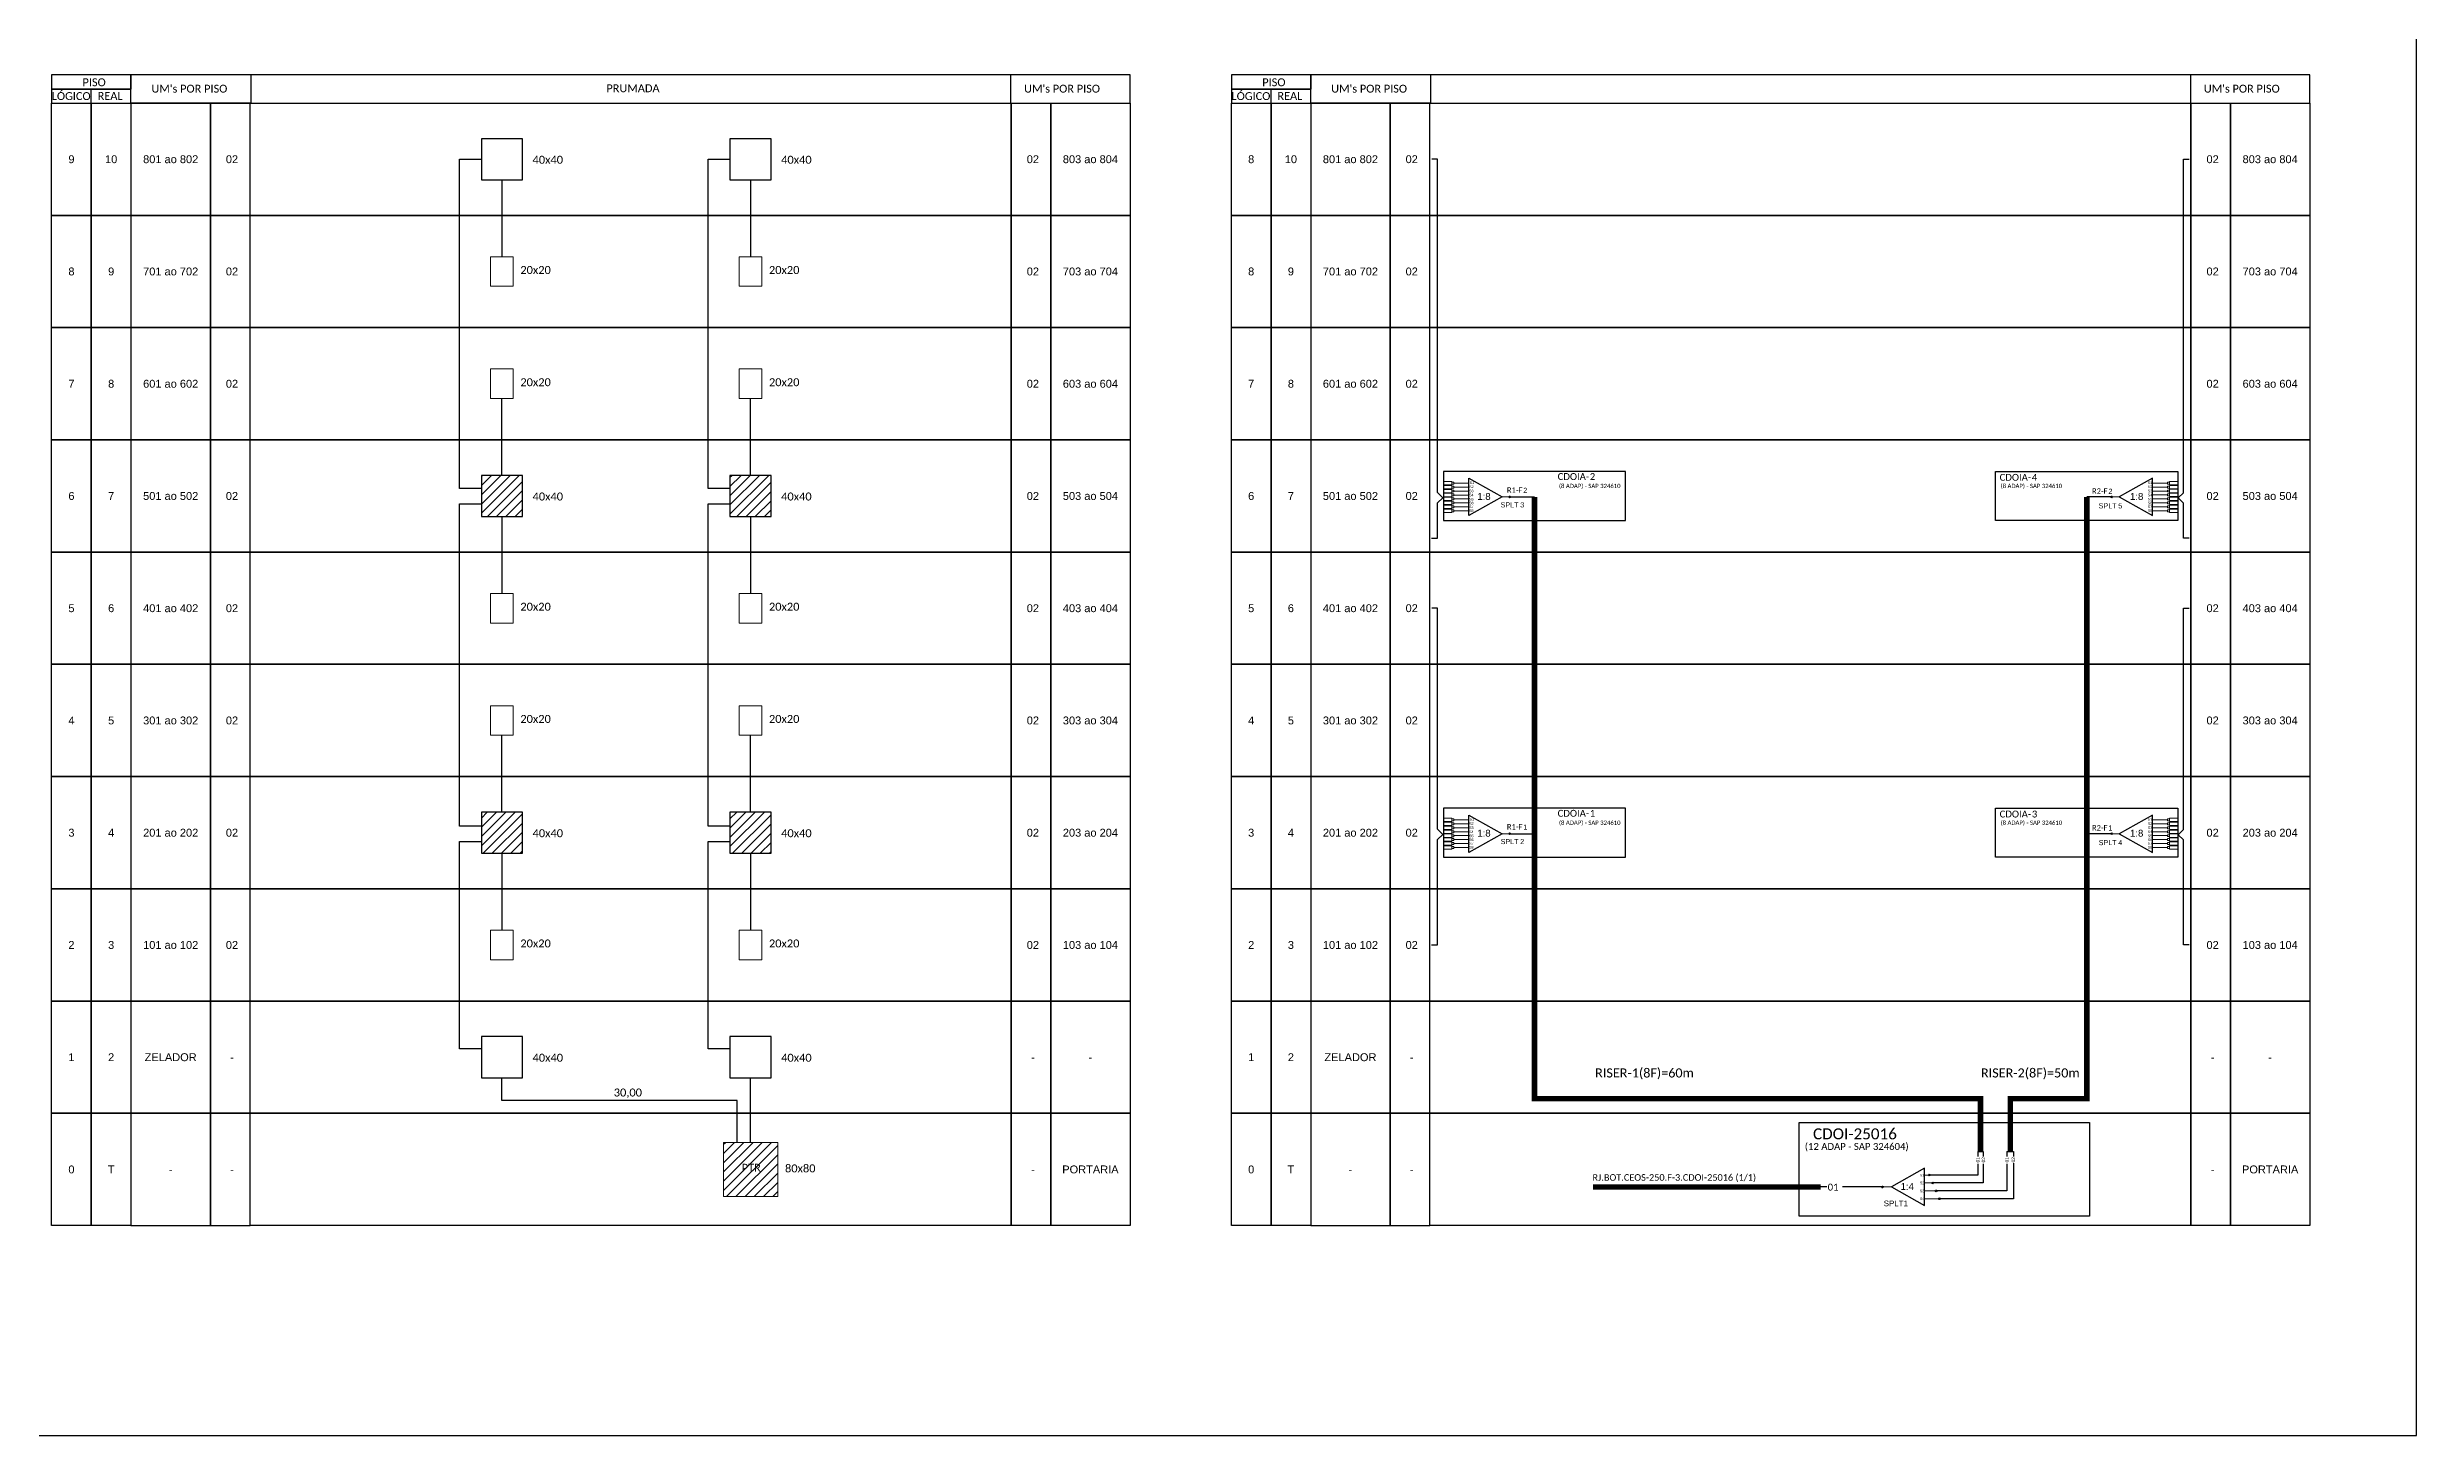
# Model space of a CAD drawing. Extents: x -89 to 749, y 705 to 1299.
# Drawn here: x 239 to 749, y 705 to 1004 of the extents above; entities that cross this region are included whole.
import ezdxf
from ezdxf.enums import TextEntityAlignment as Align

# ---------------------------------------------------------------- set-up
doc = ezdxf.new("R2010")
doc.units = 0
doc.styles.add('ARIAL', font='arial.ttf')
doc.styles.add('WMF-Calibri0', font='calibri.ttf')
pattern_1 = [(45, (-518.8725, 182.2984), (-0.9956371, 0.9956371), [])]

# ---------------------------------------------------------------- blocks, each defined once
blk = doc.blocks.new('SPLT_1-4_DIV_DIR')
h = blk.add_hatch(color=3)
h.dxf.hatch_style = 1
edge = h.paths.add_edge_path()
edge.add_arc((13.27, 3.47), 0.242, 0, 360)
h = blk.add_hatch(color=3)
h.dxf.hatch_style = 1
edge = h.paths.add_edge_path()
edge.add_arc((14.27, 1.17), 0.242, 0, 360)
h = blk.add_hatch(color=3)
h.dxf.hatch_style = 1
edge = h.paths.add_edge_path()
edge.add_arc((15.27, -1.14), 0.242, 0, 360)
h = blk.add_hatch(color=3)
h.dxf.hatch_style = 1
edge = h.paths.add_edge_path()
edge.add_arc((16.27, -3.45), 0.242, 0, 360)
at = {"color": 1, "lineweight": 0}
blk.add_lwpolyline([(2.22, 0), (0, 0)], dxfattribs=at)
at = {"color": 1}
blk.add_lwpolyline([(11.89, 5.45), (2.22, 0), (11.89, -5.45), (11.89, 5.45)], dxfattribs=at)
at = {"color": 7, "lineweight": 0}
for points in [[(13.27, 3.47), (11.89, 3.47)], [(11.89, 1.17), (14.27, 1.17)], [(11.89, -1.14), (15.27, -1.14)], [(11.89, -3.45), (16.27, -3.45)]]:
    blk.add_lwpolyline(points, dxfattribs=at)
at = {"color": 3}
for centre in [(13.27, 3.47), (14.27, 1.17), (15.27, -1.14), (16.27, -3.45)]:
    blk.add_circle(centre, 0.242, dxfattribs=at)
at = {"color": 1, "style": 'ARIAL'}
for s, height, p in [('1:4', 2, (4.91, -0.85)), ('S1', 0.75, (10.52, 3.07)), ('S2', 0.75, (10.52, 0.81)), ('S3', 0.75, (10.52, -1.54)), ('S4', 0.75, (10.52, -3.8))]:
    blk.add_text(s, height=height, dxfattribs=at).set_placement(p)
blk = doc.blocks.new('SPLT_1-8_SC-APC')
at = {"color": 1}
blk.add_lwpolyline([(-7.37, -2.1), (-17.04, -7.55), (-7.37, -13), (-7.37, -2.1)], dxfattribs=at)
at = {"color": 3, "lineweight": 0}
for points in [[(-2.99, -3.51), (-7.37, -3.51)], [(-7.37, -4.66), (-2.99, -4.66)], [(-7.37, -5.82), (-2.99, -5.82)], [(-2.41, -3.02), (-2.41, -4)], [(-2.41, -3.02), (0, -3.02)], [(-2.41, -4), (0, -4)], [(-2.41, -4.17), (-2.41, -5.16)], [(-2.41, -4.17), (0, -4.17)], [(-2.41, -5.16), (0, -5.16)], [(-2.41, -5.32), (-2.41, -6.31)], [(-2.41, -5.32), (0, -5.32)], [(-2.41, -6.31), (0, -6.31)], [(-2.41, -6.48), (-2.41, -7.46)], [(-2.41, -6.48), (0, -6.48)], [(-7.37, -6.97), (-2.99, -6.97)], [(-7.37, -8.12), (-2.99, -8.12)], [(-7.37, -9.28), (-2.99, -9.28)], [(-7.37, -10.43), (-2.99, -10.43)], [(-7.37, -11.58), (-2.99, -11.58)], [(-2.41, -7.46), (0, -7.46)], [(-2.41, -7.63), (-2.41, -8.62)], [(-2.41, -7.63), (0, -7.63)], [(-2.41, -8.62), (0, -8.62)], [(-2.41, -8.78), (-2.41, -9.77)], [(-2.41, -8.78), (0, -8.78)], [(-2.41, -9.77), (0, -9.77)], [(-2.41, -9.94), (-2.41, -10.92)], [(-2.41, -9.94), (0, -9.94)], [(-2.41, -10.92), (0, -10.92)], [(-2.41, -11.09), (-2.41, -12.08)], [(-2.41, -11.09), (0, -11.09)], [(-2.41, -12.08), (0, -12.08)]]:
    blk.add_lwpolyline(points, dxfattribs=at)
for points in [[(-2.99, -3.22), (-2.41, -3.22), (-2.41, -3.8), (-2.99, -3.8)], [(-2.99, -4.38), (-2.41, -4.38), (-2.41, -4.95), (-2.99, -4.95)], [(-2.99, -5.53), (-2.41, -5.53), (-2.41, -6.1), (-2.99, -6.1)], [(-2.99, -6.68), (-2.41, -6.68), (-2.41, -7.26), (-2.99, -7.26)], [(-2.99, -7.84), (-2.41, -7.84), (-2.41, -8.41), (-2.99, -8.41)], [(-2.99, -8.99), (-2.41, -8.99), (-2.41, -9.56), (-2.99, -9.56)], [(-2.99, -10.14), (-2.41, -10.14), (-2.41, -10.72), (-2.99, -10.72)], [(-2.99, -11.3), (-2.41, -11.3), (-2.41, -11.87), (-2.99, -11.87)]]:
    blk.add_lwpolyline(points, close=True, dxfattribs=at)
at = {"color": 1, "lineweight": 0}
blk.add_lwpolyline([(-17.04, -7.55), (-19.26, -7.55)], dxfattribs=at)
at = {"color": 1, "style": 'ARIAL'}
for s, height, p in [('1:8', 2, (-13.91, -8.4)), ('S1', 0.75, (-8.74, -3.78)), ('S2', 0.75, (-8.74, -4.97)), ('S3', 0.75, (-8.74, -6.18)), ('S4', 0.75, (-8.74, -7.36)), ('S5', 0.75, (-8.74, -8.57)), ('S6', 0.75, (-8.74, -9.69)), ('S7', 0.75, (-8.74, -10.78)), ('S8', 0.75, (-8.74, -11.9))]:
    blk.add_text(s, height=height, dxfattribs=at).set_placement(p)

msp = doc.modelspace()

# ---------------------------------------------------------------- hatches: boundary and pattern name
h = msp.add_hatch()
h.set_pattern_fill('ANSI31', color=1, scale=0.443478)
h.set_pattern_definition(pattern_1)
h.paths.add_polyline_path([(385.74, 903.2), (394.61, 903.2), (394.61, 912.07), (385.74, 912.07)])
h.paths.add_polyline_path([(332.16, 903.2), (341.03, 903.2), (341.03, 912.07), (332.16, 912.07)])
h = msp.add_hatch(color=3)
h.dxf.hatch_style = 1
edge = h.paths.add_edge_path()
edge.add_arc((553.77, 907.42), 0.189, 0, 360)
h = msp.add_hatch(color=3)
h.dxf.hatch_style = 1
edge = h.paths.add_edge_path()
edge.add_arc((683.53, 907.42), 0.189, 0, 360)
h = msp.add_hatch()
h.set_pattern_fill('ANSI31', color=1, scale=0.443478)
h.set_pattern_definition(pattern_1)
h.paths.add_polyline_path([(385.74, 830.59), (394.61, 830.59), (394.61, 839.46), (385.74, 839.46)])
h.paths.add_polyline_path([(332.16, 830.59), (341.03, 830.59), (341.03, 839.46), (332.16, 839.46)])
h = msp.add_hatch(color=3)
h.dxf.hatch_style = 1
edge = h.paths.add_edge_path()
edge.add_arc((553.77, 834.81), 0.189, 0, 360)
h = msp.add_hatch(color=3)
h.dxf.hatch_style = 1
edge = h.paths.add_edge_path()
edge.add_arc((683.53, 834.81), 0.189, 0, 360)
h = msp.add_hatch()
h.set_pattern_fill('ANSI31', color=1, scale=0.443478)
h.set_pattern_definition([(45, (-189.676, 2742.6697), (-0.9956371, 0.9956371), [])])
h.paths.add_polyline_path([(396.02, 756.58), (396.02, 768.26), (384.34, 768.26), (384.34, 756.58)])
h.paths.add_polyline_path([(387.84, 761.48), (392.87, 761.48), (392.87, 764.05), (387.84, 764.05)], flags=24)
h = msp.add_hatch(color=3)
h.dxf.hatch_style = 1
edge = h.paths.add_edge_path()
edge.add_arc((634.11, 758.63), 0.303, 0, 360)

# ---------------------------------------------------------------- linework, layer by layer
for points in [[(-89.32, 705.02), (749.25, 705.02), (749.25, 1299.02), (-89.32, 1299.02), (-89.32, 705.02)], [(256.64, 992.34), (471.97, 992.34), (471.97, 998.42), (256.64, 998.42), (256.64, 998.42), (256.64, 995.38)], [(282.55, 992.34), (282.55, 998.42)], [(446.3, 992.34), (446.3, 998.42)], [(510.9, 992.34), (726.23, 992.34), (726.23, 998.42), (510.9, 998.42), (510.9, 998.42), (510.9, 995.38)], [(536.82, 992.34), (536.82, 998.42)], [(700.56, 992.34), (700.56, 998.42)], [(248.09, 992.34), (248.09, 995.38)], [(502.35, 992.34), (502.35, 995.38)]]:
    msp.add_lwpolyline(points)
for points in [[(239.54, 995.38), (256.64, 995.38), (256.64, 998.42), (239.54, 998.42)], [(493.8, 995.38), (510.9, 995.38), (510.9, 998.42), (493.8, 998.42)], [(239.54, 992.34), (256.64, 992.34), (256.64, 995.38), (239.54, 995.38)], [(239.54, 992.34), (248.09, 992.34), (248.09, 968.14), (239.54, 968.14)], [(248.09, 992.34), (256.64, 992.34), (256.64, 968.14), (248.09, 968.14)], [(248.09, 992.34), (256.64, 992.34), (256.64, 968.14), (248.09, 968.14)], [(273.75, 992.34), (256.64, 992.34), (256.64, 968.14), (273.75, 968.14)], [(282.3, 992.34), (273.75, 992.34), (273.75, 968.14), (282.3, 968.14)], [(282.3, 992.34), (446.31, 992.34), (446.31, 968.14), (282.3, 968.14)], [(446.31, 992.34), (454.87, 992.34), (454.87, 968.14), (446.31, 968.14)], [(454.87, 992.34), (471.97, 992.34), (471.97, 968.14), (454.87, 968.14)], [(493.8, 992.34), (510.9, 992.34), (510.9, 995.38), (493.8, 995.38)], [(493.8, 992.34), (502.35, 992.34), (502.35, 968.14), (493.8, 968.14)], [(502.35, 992.34), (510.9, 992.34), (510.9, 968.14), (502.35, 968.14)], [(502.35, 992.34), (510.9, 992.34), (510.9, 968.14), (502.35, 968.14)], [(528.01, 992.34), (510.9, 992.34), (510.9, 968.14), (528.01, 968.14)], [(536.57, 992.34), (528.01, 992.34), (528.01, 968.14), (536.57, 968.14)], [(536.57, 992.34), (700.57, 992.34), (700.57, 968.14), (536.57, 968.14)], [(700.57, 992.34), (709.13, 992.34), (709.13, 968.14), (700.57, 968.14)], [(709.13, 992.34), (726.23, 992.34), (726.23, 968.14), (709.13, 968.14)], [(332.16, 975.8), (341.03, 975.8), (341.03, 984.67), (332.16, 984.67)], [(385.74, 975.8), (394.61, 975.8), (394.61, 984.67), (385.74, 984.67)], [(239.54, 968.14), (248.09, 968.14), (248.09, 943.94), (239.54, 943.94)], [(248.09, 968.14), (256.64, 968.14), (256.64, 943.94), (248.09, 943.94)], [(248.09, 968.14), (256.64, 968.14), (256.64, 943.94), (248.09, 943.94)], [(273.75, 968.14), (256.64, 968.14), (256.64, 943.94), (273.75, 943.94)], [(282.3, 968.14), (273.75, 968.14), (273.75, 943.94), (282.3, 943.94)], [(282.3, 968.14), (446.31, 968.14), (446.31, 943.94), (282.3, 943.94)], [(446.31, 968.14), (454.87, 968.14), (454.87, 943.94), (446.31, 943.94)], [(454.87, 968.14), (471.97, 968.14), (471.97, 943.94), (454.87, 943.94)], [(493.8, 968.14), (502.35, 968.14), (502.35, 943.94), (493.8, 943.94)], [(502.35, 968.14), (510.9, 968.14), (510.9, 943.94), (502.35, 943.94)], [(502.35, 968.14), (510.9, 968.14), (510.9, 943.94), (502.35, 943.94)], [(528.01, 968.14), (510.9, 968.14), (510.9, 943.94), (528.01, 943.94)], [(536.57, 968.14), (528.01, 968.14), (528.01, 943.94), (536.57, 943.94)], [(536.57, 968.14), (700.57, 968.14), (700.57, 943.94), (536.57, 943.94)], [(700.57, 968.14), (709.13, 968.14), (709.13, 943.94), (700.57, 943.94)], [(709.13, 968.14), (726.23, 968.14), (726.23, 943.94), (709.13, 943.94)], [(239.54, 943.94), (248.09, 943.94), (248.09, 919.73), (239.54, 919.73)], [(248.09, 943.94), (256.64, 943.94), (256.64, 919.73), (248.09, 919.73)], [(248.09, 943.94), (256.64, 943.94), (256.64, 919.73), (248.09, 919.73)], [(273.75, 943.94), (256.64, 943.94), (256.64, 919.73), (273.75, 919.73)], [(282.3, 943.94), (273.75, 943.94), (273.75, 919.73), (282.3, 919.73)], [(282.3, 943.94), (446.31, 943.94), (446.31, 919.73), (282.3, 919.73)], [(446.31, 943.94), (454.87, 943.94), (454.87, 919.73), (446.31, 919.73)], [(454.87, 943.94), (471.97, 943.94), (471.97, 919.73), (454.87, 919.73)], [(493.8, 943.94), (502.35, 943.94), (502.35, 919.73), (493.8, 919.73)], [(502.35, 943.94), (510.9, 943.94), (510.9, 919.73), (502.35, 919.73)], [(502.35, 943.94), (510.9, 943.94), (510.9, 919.73), (502.35, 919.73)], [(528.01, 943.94), (510.9, 943.94), (510.9, 919.73), (528.01, 919.73)], [(536.57, 943.94), (528.01, 943.94), (528.01, 919.73), (536.57, 919.73)], [(536.57, 943.94), (700.57, 943.94), (700.57, 919.73), (536.57, 919.73)], [(700.57, 943.94), (709.13, 943.94), (709.13, 919.73), (700.57, 919.73)], [(709.13, 943.94), (726.23, 943.94), (726.23, 919.73), (709.13, 919.73)], [(239.54, 919.73), (248.09, 919.73), (248.09, 895.53), (239.54, 895.53)], [(248.09, 919.73), (256.64, 919.73), (256.64, 895.53), (248.09, 895.53)], [(248.09, 919.73), (256.64, 919.73), (256.64, 895.53), (248.09, 895.53)], [(273.75, 919.73), (256.64, 919.73), (256.64, 895.53), (273.75, 895.53)], [(282.3, 919.73), (273.75, 919.73), (273.75, 895.53), (282.3, 895.53)], [(282.3, 919.73), (446.31, 919.73), (446.31, 895.53), (282.3, 895.53)], [(446.31, 919.73), (454.87, 919.73), (454.87, 895.53), (446.31, 895.53)], [(454.87, 919.73), (471.97, 919.73), (471.97, 895.53), (454.87, 895.53)], [(493.8, 919.73), (502.35, 919.73), (502.35, 895.53), (493.8, 895.53)], [(502.35, 919.73), (510.9, 919.73), (510.9, 895.53), (502.35, 895.53)], [(502.35, 919.73), (510.9, 919.73), (510.9, 895.53), (502.35, 895.53)], [(528.01, 919.73), (510.9, 919.73), (510.9, 895.53), (528.01, 895.53)], [(536.57, 919.73), (528.01, 919.73), (528.01, 895.53), (536.57, 895.53)], [(536.57, 919.73), (700.57, 919.73), (700.57, 895.53), (536.57, 895.53)], [(700.57, 919.73), (709.13, 919.73), (709.13, 895.53), (700.57, 895.53)], [(709.13, 919.73), (726.23, 919.73), (726.23, 895.53), (709.13, 895.53)], [(239.54, 895.53), (248.09, 895.53), (248.09, 871.33), (239.54, 871.33)], [(248.09, 895.53), (256.64, 895.53), (256.64, 871.33), (248.09, 871.33)], [(248.09, 895.53), (256.64, 895.53), (256.64, 871.33), (248.09, 871.33)], [(273.75, 895.53), (256.64, 895.53), (256.64, 871.33), (273.75, 871.33)], [(282.3, 895.53), (273.75, 895.53), (273.75, 871.33), (282.3, 871.33)], [(282.3, 895.53), (446.31, 895.53), (446.31, 871.33), (282.3, 871.33)], [(446.31, 895.53), (454.87, 895.53), (454.87, 871.33), (446.31, 871.33)], [(454.87, 895.53), (471.97, 895.53), (471.97, 871.33), (454.87, 871.33)], [(493.8, 895.53), (502.35, 895.53), (502.35, 871.33), (493.8, 871.33)], [(502.35, 895.53), (510.9, 895.53), (510.9, 871.33), (502.35, 871.33)], [(502.35, 895.53), (510.9, 895.53), (510.9, 871.33), (502.35, 871.33)], [(528.01, 895.53), (510.9, 895.53), (510.9, 871.33), (528.01, 871.33)], [(536.57, 895.53), (528.01, 895.53), (528.01, 871.33), (536.57, 871.33)], [(536.57, 895.53), (700.57, 895.53), (700.57, 871.33), (536.57, 871.33)], [(700.57, 895.53), (709.13, 895.53), (709.13, 871.33), (700.57, 871.33)], [(709.13, 895.53), (726.23, 895.53), (726.23, 871.33), (709.13, 871.33)], [(239.54, 871.33), (248.09, 871.33), (248.09, 847.13), (239.54, 847.13)], [(248.09, 871.33), (256.64, 871.33), (256.64, 847.13), (248.09, 847.13)], [(248.09, 871.33), (256.64, 871.33), (256.64, 847.13), (248.09, 847.13)], [(273.75, 871.33), (256.64, 871.33), (256.64, 847.13), (273.75, 847.13)], [(282.3, 871.33), (273.75, 871.33), (273.75, 847.13), (282.3, 847.13)], [(282.3, 871.33), (446.31, 871.33), (446.31, 847.13), (282.3, 847.13)], [(446.31, 871.33), (454.87, 871.33), (454.87, 847.13), (446.31, 847.13)], [(454.87, 871.33), (471.97, 871.33), (471.97, 847.13), (454.87, 847.13)], [(493.8, 871.33), (502.35, 871.33), (502.35, 847.13), (493.8, 847.13)], [(502.35, 871.33), (510.9, 871.33), (510.9, 847.13), (502.35, 847.13)], [(502.35, 871.33), (510.9, 871.33), (510.9, 847.13), (502.35, 847.13)], [(528.01, 871.33), (510.9, 871.33), (510.9, 847.13), (528.01, 847.13)], [(536.57, 871.33), (528.01, 871.33), (528.01, 847.13), (536.57, 847.13)], [(536.57, 871.33), (700.57, 871.33), (700.57, 847.13), (536.57, 847.13)], [(700.57, 871.33), (709.13, 871.33), (709.13, 847.13), (700.57, 847.13)], [(709.13, 871.33), (726.23, 871.33), (726.23, 847.13), (709.13, 847.13)], [(239.54, 847.13), (248.09, 847.13), (248.09, 822.93), (239.54, 822.93)], [(248.09, 847.13), (256.64, 847.13), (256.64, 822.93), (248.09, 822.93)], [(248.09, 847.13), (256.64, 847.13), (256.64, 822.93), (248.09, 822.93)], [(273.75, 847.13), (256.64, 847.13), (256.64, 822.93), (273.75, 822.93)], [(282.3, 847.13), (273.75, 847.13), (273.75, 822.93), (282.3, 822.93)], [(282.3, 847.13), (446.31, 847.13), (446.31, 822.93), (282.3, 822.93)], [(446.31, 847.13), (454.87, 847.13), (454.87, 822.93), (446.31, 822.93)], [(454.87, 847.13), (471.97, 847.13), (471.97, 822.93), (454.87, 822.93)], [(493.8, 847.13), (502.35, 847.13), (502.35, 822.93), (493.8, 822.93)], [(502.35, 847.13), (510.9, 847.13), (510.9, 822.93), (502.35, 822.93)], [(502.35, 847.13), (510.9, 847.13), (510.9, 822.93), (502.35, 822.93)], [(528.01, 847.13), (510.9, 847.13), (510.9, 822.93), (528.01, 822.93)], [(536.57, 847.13), (528.01, 847.13), (528.01, 822.93), (536.57, 822.93)], [(536.57, 847.13), (700.57, 847.13), (700.57, 822.93), (536.57, 822.93)], [(700.57, 847.13), (709.13, 847.13), (709.13, 822.93), (700.57, 822.93)], [(709.13, 847.13), (726.23, 847.13), (726.23, 822.93), (709.13, 822.93)], [(239.54, 822.93), (248.09, 822.93), (248.09, 798.72), (239.54, 798.72)], [(248.09, 822.93), (256.64, 822.93), (256.64, 798.72), (248.09, 798.72)], [(248.09, 822.93), (256.64, 822.93), (256.64, 798.72), (248.09, 798.72)], [(273.75, 822.93), (256.64, 822.93), (256.64, 798.72), (273.75, 798.72)], [(282.3, 822.93), (273.75, 822.93), (273.75, 798.72), (282.3, 798.72)], [(282.3, 822.93), (446.31, 822.93), (446.31, 798.72), (282.3, 798.72)], [(446.31, 822.93), (454.87, 822.93), (454.87, 798.72), (446.31, 798.72)], [(454.87, 822.93), (471.97, 822.93), (471.97, 798.72), (454.87, 798.72)], [(493.8, 822.93), (502.35, 822.93), (502.35, 798.72), (493.8, 798.72)], [(502.35, 822.93), (510.9, 822.93), (510.9, 798.72), (502.35, 798.72)], [(502.35, 822.93), (510.9, 822.93), (510.9, 798.72), (502.35, 798.72)], [(528.01, 822.93), (510.9, 822.93), (510.9, 798.72), (528.01, 798.72)], [(536.57, 822.93), (528.01, 822.93), (528.01, 798.72), (536.57, 798.72)], [(536.57, 822.93), (700.57, 822.93), (700.57, 798.72), (536.57, 798.72)], [(700.57, 822.93), (709.13, 822.93), (709.13, 798.72), (700.57, 798.72)], [(709.13, 822.93), (726.23, 822.93), (726.23, 798.72), (709.13, 798.72)], [(239.54, 798.72), (248.09, 798.72), (248.09, 774.52), (239.54, 774.52)], [(248.09, 798.72), (256.64, 798.72), (256.64, 774.52), (248.09, 774.52)], [(273.75, 798.72), (256.64, 798.72), (256.64, 774.52), (273.75, 774.52)], [(282.3, 798.72), (273.75, 798.72), (273.75, 774.52), (282.3, 774.52)], [(282.3, 798.72), (446.31, 798.72), (446.31, 774.52), (282.3, 774.52)], [(446.31, 798.72), (454.87, 798.72), (454.87, 774.52), (446.31, 774.52)], [(454.87, 798.72), (471.97, 798.72), (471.97, 774.52), (454.87, 774.52)], [(493.8, 798.72), (502.35, 798.72), (502.35, 774.52), (493.8, 774.52)], [(502.35, 798.72), (510.9, 798.72), (510.9, 774.52), (502.35, 774.52)], [(528.01, 798.72), (510.9, 798.72), (510.9, 774.52), (528.01, 774.52)], [(536.57, 798.72), (528.01, 798.72), (528.01, 774.52), (536.57, 774.52)], [(536.57, 798.72), (700.57, 798.72), (700.57, 774.52), (536.57, 774.52)], [(700.57, 798.72), (709.13, 798.72), (709.13, 774.52), (700.57, 774.52)], [(709.13, 798.72), (726.23, 798.72), (726.23, 774.52), (709.13, 774.52)], [(332.16, 782.19), (341.03, 782.19), (341.03, 791.06), (332.16, 791.06)], [(385.74, 782.19), (394.61, 782.19), (394.61, 791.06), (385.74, 791.06)], [(239.54, 774.52), (248.09, 774.52), (248.09, 750.32), (239.54, 750.32)], [(248.09, 774.52), (256.64, 774.52), (256.64, 750.32), (248.09, 750.32)], [(273.75, 774.52), (256.64, 774.52), (256.64, 750.32), (273.75, 750.32)], [(282.3, 774.52), (273.75, 774.52), (273.75, 750.32), (282.3, 750.32)], [(282.3, 774.52), (446.31, 774.52), (446.31, 750.32), (282.3, 750.32)], [(446.31, 774.52), (454.87, 774.52), (454.87, 750.32), (446.31, 750.32)], [(454.87, 774.52), (471.97, 774.52), (471.97, 750.32), (454.87, 750.32)], [(493.8, 774.52), (502.35, 774.52), (502.35, 750.32), (493.8, 750.32)], [(502.35, 774.52), (510.9, 774.52), (510.9, 750.32), (502.35, 750.32)], [(528.01, 774.52), (510.9, 774.52), (510.9, 750.32), (528.01, 750.32)], [(536.57, 774.52), (528.01, 774.52), (528.01, 750.32), (536.57, 750.32)], [(536.57, 774.52), (700.57, 774.52), (700.57, 750.32), (536.57, 750.32)], [(700.57, 774.52), (709.13, 774.52), (709.13, 750.32), (700.57, 750.32)], [(709.13, 774.52), (726.23, 774.52), (726.23, 750.32), (709.13, 750.32)]]:
    msp.add_lwpolyline(points, close=True)
at = {"color": 3, "ltscale": 0.5}
for points in [[(332.16, 909.23), (327.43, 909.23), (327.43, 980.24), (332.16, 980.24)], [(336.59, 975.8), (336.59, 959.22)], [(385.74, 909.23), (381.02, 909.23), (381.02, 980.24), (385.74, 980.24)], [(390.18, 975.8), (390.18, 959.22)], [(336.59, 912.07), (336.59, 928.65)], [(390.18, 912.07), (390.18, 928.65)], [(332.16, 836.43), (327.43, 836.43), (327.43, 905.91), (332.16, 905.91)], [(385.74, 836.43), (381.02, 836.43), (381.02, 905.91), (385.74, 905.91)], [(336.59, 903.2), (336.59, 886.62)], [(390.18, 903.2), (390.18, 886.62)], [(336.59, 839.46), (336.59, 856.04)], [(390.18, 839.46), (390.18, 856.04)], [(332.16, 788.39), (327.43, 788.39), (327.43, 833.1), (332.16, 833.1)], [(385.74, 788.39), (381.02, 788.39), (381.02, 833.1), (385.74, 833.1)], [(336.59, 830.59), (336.59, 814.01)], [(390.18, 830.59), (390.18, 814.01)], [(387.3, 768.26), (387.3, 777.3), (336.59, 777.3), (336.59, 782.19)], [(390.18, 768.26), (390.18, 782.19)]]:
    msp.add_lwpolyline(points, dxfattribs=at)
at = {"color": 3}
for points in [[(536.96, 898.52), (538.19, 898.52), (538.19, 906.15), (539.34, 907.26), (538.19, 908.38), (538.19, 980.24), (536.97, 980.24)], [(700.25, 898.52), (699.03, 898.52), (699.03, 906.08), (697.87, 907.2), (699.03, 908.31), (699.03, 980.24), (700.25, 980.24)], [(536.96, 810.82), (538.19, 810.82), (538.19, 833.54), (539.34, 834.66), (538.19, 835.77), (538.19, 883.43), (536.97, 883.43)], [(700.25, 810.82), (699.03, 810.82), (699.03, 833.48), (697.87, 834.59), (699.03, 835.7), (699.03, 883.43), (700.25, 883.43)], [(622.12, 758.64), (620.8, 758.64)], [(634.41, 758.64), (625.52, 758.64)]]:
    msp.add_lwpolyline(points, dxfattribs=at)
at = {"color": 0, "lineweight": 0}
for points in [[(334.14, 959.22), (339.04, 959.22), (339.04, 952.85), (334.14, 952.85)], [(387.73, 959.22), (392.62, 959.22), (392.62, 952.85), (387.73, 952.85)], [(334.14, 935.02), (339.04, 935.02), (339.04, 928.65), (334.14, 928.65)], [(387.73, 935.02), (392.62, 935.02), (392.62, 928.65), (387.73, 928.65)], [(334.14, 886.62), (339.04, 886.62), (339.04, 880.24), (334.14, 880.24)], [(387.73, 886.62), (392.62, 886.62), (392.62, 880.24), (387.73, 880.24)], [(334.14, 862.41), (339.04, 862.41), (339.04, 856.04), (334.14, 856.04)], [(387.73, 862.41), (392.62, 862.41), (392.62, 856.04), (387.73, 856.04)], [(334.14, 814.01), (339.04, 814.01), (339.04, 807.64), (334.14, 807.64)], [(387.73, 814.01), (392.62, 814.01), (392.62, 807.64), (387.73, 807.64)]]:
    msp.add_lwpolyline(points, close=True, dxfattribs=at)
at = {"color": 1}
for points in [[(332.16, 903.2), (341.03, 903.2), (341.03, 912.07), (332.16, 912.07)], [(385.74, 903.2), (394.61, 903.2), (394.61, 912.07), (385.74, 912.07)], [(578.78, 912.92), (539.51, 912.92), (539.51, 902.34), (578.78, 902.34)], [(658.51, 912.92), (697.78, 912.92), (697.78, 902.34), (658.51, 902.34)], [(332.16, 830.59), (341.03, 830.59), (341.03, 839.46), (332.16, 839.46)], [(385.74, 830.59), (394.61, 830.59), (394.61, 839.46), (385.74, 839.46)], [(578.78, 840.32), (539.51, 840.32), (539.51, 829.74), (578.78, 829.74)], [(658.51, 840.32), (697.78, 840.32), (697.78, 829.74), (658.51, 829.74)], [(616.2, 772.52), (678.76, 772.52), (678.76, 752.32), (616.2, 752.32)]]:
    msp.add_lwpolyline(points, close=True, dxfattribs=at)
at = {"color": 3, "lineweight": 0}
for points in [[(541.32, 910.77), (539.54, 910.77)], [(541.32, 910.04), (539.54, 910.04)], [(541.32, 909.91), (539.54, 909.91)], [(541.32, 909.18), (539.54, 909.18)], [(541.32, 909.06), (539.54, 909.06)], [(541.32, 910.77), (541.32, 910.04)], [(541.32, 909.91), (541.32, 909.18)], [(541.32, 909.06), (541.32, 908.33)], [(541.75, 910.4), (544.98, 910.4)], [(544.98, 909.55), (541.75, 909.55)], [(541.32, 908.33), (539.54, 908.33)], [(541.32, 908.21), (539.54, 908.21)], [(541.32, 907.48), (539.54, 907.48)], [(541.32, 907.36), (539.54, 907.36)], [(541.32, 906.63), (539.54, 906.63)], [(541.32, 906.5), (539.54, 906.5)], [(541.32, 905.78), (539.54, 905.78)], [(541.32, 905.65), (539.54, 905.65)], [(541.32, 904.92), (539.54, 904.92)], [(541.32, 904.8), (539.54, 904.8)], [(541.32, 904.07), (539.54, 904.07)], [(541.32, 908.21), (541.32, 907.48)], [(541.32, 907.36), (541.32, 906.63)], [(541.32, 906.5), (541.32, 905.78)], [(541.32, 905.65), (541.32, 904.92)], [(541.32, 904.8), (541.32, 904.07)], [(544.98, 908.7), (541.75, 908.7)], [(544.98, 907.84), (541.75, 907.84)], [(544.98, 906.99), (541.75, 906.99)], [(544.98, 906.14), (541.75, 906.14)], [(544.98, 905.29), (541.75, 905.29)], [(544.98, 904.44), (541.75, 904.44)], [(541.32, 838.16), (539.54, 838.16)], [(541.32, 837.43), (539.54, 837.43)], [(541.32, 838.16), (541.32, 837.43)], [(541.75, 837.8), (544.98, 837.8)], [(541.32, 837.31), (539.54, 837.31)], [(541.32, 836.58), (539.54, 836.58)], [(541.32, 836.46), (539.54, 836.46)], [(541.32, 835.73), (539.54, 835.73)], [(541.32, 835.6), (539.54, 835.6)], [(541.32, 834.87), (539.54, 834.87)], [(541.32, 834.75), (539.54, 834.75)], [(541.32, 834.02), (539.54, 834.02)], [(541.32, 833.9), (539.54, 833.9)], [(541.32, 833.17), (539.54, 833.17)], [(541.32, 833.05), (539.54, 833.05)], [(541.32, 832.32), (539.54, 832.32)], [(541.32, 837.31), (541.32, 836.58)], [(541.32, 836.46), (541.32, 835.73)], [(541.32, 835.6), (541.32, 834.87)], [(541.32, 834.75), (541.32, 834.02)], [(541.32, 833.9), (541.32, 833.17)], [(541.32, 833.05), (541.32, 832.32)], [(544.98, 836.94), (541.75, 836.94)], [(544.98, 836.09), (541.75, 836.09)], [(544.98, 835.24), (541.75, 835.24)], [(544.98, 834.39), (541.75, 834.39)], [(544.98, 833.53), (541.75, 833.53)], [(544.98, 832.68), (541.75, 832.68)], [(541.32, 832.19), (539.54, 832.19)], [(541.32, 831.47), (539.54, 831.47)], [(541.32, 832.19), (541.32, 831.47)], [(544.98, 831.83), (541.75, 831.83)]]:
    msp.add_lwpolyline(points, dxfattribs=at)
for points in [[(541.75, 910.61), (541.32, 910.61), (541.32, 910.19), (541.75, 910.19)], [(541.75, 909.76), (541.32, 909.76), (541.32, 909.34), (541.75, 909.34)], [(541.75, 908.91), (541.32, 908.91), (541.32, 908.49), (541.75, 908.49)], [(541.75, 908.06), (541.32, 908.06), (541.32, 907.63), (541.75, 907.63)], [(541.75, 907.2), (541.32, 907.2), (541.32, 906.78), (541.75, 906.78)], [(541.75, 906.35), (541.32, 906.35), (541.32, 905.93), (541.75, 905.93)], [(541.75, 905.5), (541.32, 905.5), (541.32, 905.08), (541.75, 905.08)], [(541.75, 904.65), (541.32, 904.65), (541.32, 904.22), (541.75, 904.22)], [(541.75, 838.01), (541.32, 838.01), (541.32, 837.58), (541.75, 837.58)], [(541.75, 837.15), (541.32, 837.15), (541.32, 836.73), (541.75, 836.73)], [(541.75, 836.3), (541.32, 836.3), (541.32, 835.88), (541.75, 835.88)], [(541.75, 835.45), (541.32, 835.45), (541.32, 835.03), (541.75, 835.03)], [(541.75, 834.6), (541.32, 834.6), (541.32, 834.17), (541.75, 834.17)], [(541.75, 833.75), (541.32, 833.75), (541.32, 833.32), (541.75, 833.32)], [(541.75, 832.89), (541.32, 832.89), (541.32, 832.47), (541.75, 832.47)], [(541.75, 832.04), (541.32, 832.04), (541.32, 831.62), (541.75, 831.62)]]:
    msp.add_lwpolyline(points, close=True, dxfattribs=at)
at = {"color": 1}
for points in [[(544.98, 911.45), (552.13, 907.42), (544.98, 903.39), (544.98, 911.45)], [(544.98, 838.84), (552.13, 834.81), (544.98, 830.79), (544.98, 838.84)]]:
    msp.add_lwpolyline(points, dxfattribs=at)
at = {"color": 1, "lineweight": 0}
for points in [[(552.13, 907.42), (553.77, 907.42)], [(552.13, 834.81), (553.77, 834.81)]]:
    msp.add_lwpolyline(points, dxfattribs=at)
at = {"color": 5}
for points in [[(553.77, 907.42), (559.14, 907.42)], [(553.77, 834.81), (559.14, 834.81)], [(654.7, 766.3), (654.7, 765.23)], [(654.7, 766.3), (655.83, 766.3)], [(655.83, 766.3), (655.83, 765.23)], [(654.7, 763.64), (654.68, 761.21), (644.22, 761.21)], [(655.83, 763.64), (655.83, 759.5), (644.95, 759.5)]]:
    msp.add_lwpolyline(points, dxfattribs=at)
at = {"color": 5, "const_width": 1.18}
msp.add_lwpolyline([(559.14, 907.42), (559.14, 777.67), (655.26, 777.67), (655.26, 766.3)], dxfattribs=at)
at = {"color": 6, "const_width": 1.18}
msp.add_lwpolyline([(678.16, 907.42), (678.16, 777.67), (661.67, 777.67), (661.67, 766.3)], dxfattribs=at)
at = {"color": 6}
for points in [[(683.53, 907.42), (678.16, 907.42)], [(683.53, 834.81), (678.16, 834.81)], [(660.96, 766.3), (660.96, 765.23)], [(660.96, 766.3), (662.38, 766.3)], [(662.38, 766.3), (662.38, 765.21)], [(660.96, 763.64), (660.96, 757.8), (645.69, 757.8)], [(662.38, 763.79), (662.38, 756.09), (646.43, 756.09)]]:
    msp.add_lwpolyline(points, dxfattribs=at)
at = {"color": 1, "lineweight": 0}
msp.add_lwpolyline([(384.34, 768.26), (396.02, 768.26), (396.02, 756.58), (384.34, 756.58)], close=True, dxfattribs=at)
at = {"color": 1, "const_width": 1.18}
msp.add_lwpolyline([(571.77, 758.64), (620.8, 758.64)], dxfattribs=at)
at = {"color": 3}
for centre in [(553.77, 907.42), (683.53, 907.42), (553.77, 834.81), (683.53, 834.81)]:
    msp.add_circle(centre, 0.189, dxfattribs=at)

# ---------------------------------------------------------------- block references
at = {"color": 3, "xscale": 0.7391304347826088, "yscale": 0.7391304347826088, "zscale": 0.7391304347826088}
for p in [(697.76, 913), (697.76, 840.39)]:
    msp.add_blockref('SPLT_1-8_SC-APC', p, dxfattribs=at)
at = {"xscale": 0.7391304347826088, "yscale": 0.7391304347826088, "zscale": 0.7391304347826088}
msp.add_blockref('SPLT_1-4_DIV_DIR', (634.41, 758.64), dxfattribs=at)

# ---------------------------------------------------------------- texts
at = {"style": 'WMF-Calibri0'}
for s, height, p in [('     PISO', 1.7, (243.2, 995.98)), ("UM's POR PISO", 1.7, (261.05, 994.6)), ('PRUMADA', 1.7, (359.1, 994.69)), ("UM's POR PISO", 1.7, (449.13, 994.6)), ('     PISO', 1.7, (497.46, 995.98)), ("UM's POR PISO", 1.7, (515.31, 994.6)), ("UM's POR PISO", 1.7, (703.39, 994.6)), ('  LÓGICO', 1.7, (238.37, 993)), ('    REAL', 1.7, (247.06, 993.04)), ('  LÓGICO', 1.7, (492.63, 993)), ('    REAL', 1.7, (501.32, 993.04)), ('40x40', 1.713, (343.19, 979.27)), ('40x40', 1.713, (396.77, 979.27)), ('20x20', 1.713, (340.56, 955.5)), ('20x20', 1.713, (394.14, 955.5)), ('20x20', 1.713, (340.56, 931.3)), ('20x20', 1.713, (394.14, 931.3)), ('40x40', 1.713, (343.19, 906.66)), ('40x40', 1.713, (396.77, 906.66)), ('20x20', 1.713, (340.56, 882.9)), ('20x20', 1.713, (394.14, 882.9)), ('20x20', 1.713, (340.56, 858.7)), ('20x20', 1.713, (394.14, 858.7)), ('40x40', 1.713, (343.19, 834.06)), ('40x40', 1.713, (396.77, 834.06)), ('20x20', 1.713, (340.56, 810.29)), ('20x20', 1.713, (394.14, 810.29)), ('40x40', 1.713, (343.19, 785.65)), ('40x40', 1.713, (396.77, 785.65)), ('30,00', 1.713, (360.69, 778.15)), ('PTR', 1.713, (388.26, 761.92)), ('80x80', 1.713, (397.6, 761.79)), ('01', 1.478, (622.32, 757.87))]:
    msp.add_text(s, height=height, dxfattribs=at).set_placement(p)
at = {"style": 'ARIAL'}
for s, p in [('9', (243.81, 980.24)), ('10', (252.37, 980.24)), ('801 ao 802', (265.2, 980.24)), ('02', (278.41, 980.24)), ('02', (451.02, 980.24)), ('803 ao 804', (463.42, 980.24)), ('8', (498.07, 980.24)), ('10', (506.63, 980.24)), ('801 ao 802', (519.46, 980.24)), ('02', (532.67, 980.24)), ('02', (705.28, 980.24)), ('803 ao 804', (717.68, 980.24)), ('8', (243.81, 956.04)), ('9', (252.37, 956.04)), ('701 ao 702', (265.2, 956.04)), ('02', (278.41, 956.04)), ('02', (451.02, 956.04)), ('703 ao 704', (463.42, 956.04)), ('8', (498.07, 956.04)), ('9', (506.63, 956.04)), ('701 ao 702', (519.46, 956.04)), ('02', (532.67, 956.04)), ('02', (705.28, 956.04)), ('703 ao 704', (717.68, 956.04)), ('7', (243.81, 931.83)), ('8', (252.37, 931.83)), ('601 ao 602', (265.2, 931.83)), ('02', (278.41, 931.83)), ('02', (451.02, 931.83)), ('603 ao 604', (463.42, 931.83)), ('7', (498.07, 931.83)), ('8', (506.63, 931.83)), ('601 ao 602', (519.46, 931.83)), ('02', (532.67, 931.83)), ('02', (705.28, 931.83)), ('603 ao 604', (717.68, 931.83)), ('6', (243.81, 907.63)), ('7', (252.37, 907.63)), ('501 ao 502', (265.2, 907.63)), ('02', (278.41, 907.63)), ('02', (451.02, 907.63)), ('503 ao 504', (463.42, 907.63)), ('6', (498.07, 907.63)), ('7', (506.63, 907.63)), ('501 ao 502', (519.46, 907.63)), ('02', (532.67, 907.63)), ('02', (705.28, 907.63)), ('503 ao 504', (717.68, 907.63)), ('5', (243.81, 883.43)), ('6', (252.37, 883.43)), ('401 ao 402', (265.2, 883.43)), ('02', (278.41, 883.43)), ('02', (451.02, 883.43)), ('403 ao 404', (463.42, 883.43)), ('5', (498.07, 883.43)), ('6', (506.63, 883.43)), ('401 ao 402', (519.46, 883.43)), ('02', (532.67, 883.43)), ('02', (705.28, 883.43)), ('403 ao 404', (717.68, 883.43)), ('4', (243.81, 859.23)), ('5', (252.37, 859.23)), ('301 ao 302', (265.2, 859.23)), ('02', (278.41, 859.23)), ('02', (451.02, 859.23)), ('303 ao 304', (463.42, 859.23)), ('4', (498.07, 859.23)), ('5', (506.63, 859.23)), ('301 ao 302', (519.46, 859.23)), ('02', (532.67, 859.23)), ('02', (705.28, 859.23)), ('303 ao 304', (717.68, 859.23)), ('3', (243.81, 835.03)), ('4', (252.37, 835.03)), ('201 ao 202', (265.2, 835.03)), ('02', (278.41, 835.03)), ('02', (451.02, 835.03)), ('203 ao 204', (463.42, 835.03)), ('3', (498.07, 835.03)), ('4', (506.63, 835.03)), ('201 ao 202', (519.46, 835.03)), ('02', (532.67, 835.03)), ('02', (705.28, 835.03)), ('203 ao 204', (717.68, 835.03)), ('2', (243.81, 810.82)), ('3', (252.37, 810.82)), ('101 ao 102', (265.2, 810.82)), ('02', (278.41, 810.82)), ('02', (451.02, 810.82)), ('103 ao 104', (463.42, 810.82)), ('2', (498.07, 810.82)), ('3', (506.63, 810.82)), ('101 ao 102', (519.46, 810.82)), ('02', (532.67, 810.82)), ('02', (705.28, 810.82)), ('103 ao 104', (717.68, 810.82)), ('1', (243.81, 786.62)), ('2', (252.37, 786.62)), ('ZELADOR', (265.2, 786.62)), ('-', (278.41, 786.62)), ('-', (451.02, 786.62)), ('-', (463.42, 786.62)), ('1', (498.07, 786.62)), ('2', (506.63, 786.62)), ('ZELADOR', (519.46, 786.62)), ('-', (532.67, 786.62)), ('-', (705.28, 786.62)), ('-', (717.68, 786.62)), ('0', (243.81, 762.42)), ('T', (252.37, 762.42)), ('-', (265.2, 762.42)), ('-', (278.41, 762.42)), ('-', (451.02, 762.42)), ('PORTARIA', (463.42, 762.42)), ('0', (498.07, 762.42)), ('T', (506.63, 762.42)), ('-', (519.46, 762.42)), ('-', (532.67, 762.42)), ('-', (705.28, 762.42)), ('PORTARIA', (717.68, 762.42))]:
    msp.add_text(s, height=1.7, dxfattribs=at).set_placement(p, align=Align.MIDDLE_CENTER)
at = {"color": 1}
for s, height, style, p in [('S3', 0.554, 'ARIAL', (545.05, 908.43)), ('S2', 0.554, 'ARIAL', (545.05, 909.33)), ('S1', 0.554, 'ARIAL', (545.16, 910.2)), ('CDOIA-', 1.478, 'WMF-Calibri0', (564.12, 911.08)), ('2', 1.48, 'WMF-Calibri0', (571.05, 911.08)), ('CDOIA-', 1.478, 'WMF-Calibri0', (659.38, 910.91)), ('4', 1.48, 'WMF-Calibri0', (666.32, 910.91)), ('S5', 0.554, 'ARIAL', (545.04, 906.66)), ('S6', 0.554, 'ARIAL', (545.05, 905.84)), ('S7', 0.554, 'ARIAL', (545.05, 905.02)), ('S8', 0.554, 'ARIAL', (545.05, 904.2)), ('S4', 0.554, 'ARIAL', (545.05, 907.56)), ('1:8', 1.478, 'ARIAL', (546.81, 906.79)), ('S1', 0.554, 'ARIAL', (545.16, 837.6)), ('CDOIA-', 1.478, 'WMF-Calibri0', (564.12, 838.47)), ('1', 1.48, 'WMF-Calibri0', (571.05, 838.47)), ('CDOIA-', 1.478, 'WMF-Calibri0', (659.38, 838.31)), ('3', 1.48, 'WMF-Calibri0', (666.32, 838.31)), ('S3', 0.554, 'ARIAL', (545.05, 835.82)), ('S5', 0.554, 'ARIAL', (545.04, 834.06)), ('S6', 0.554, 'ARIAL', (545.05, 833.23)), ('S7', 0.554, 'ARIAL', (545.05, 832.42)), ('S2', 0.554, 'ARIAL', (545.05, 836.72)), ('S4', 0.554, 'ARIAL', (545.05, 834.95)), ('1:8', 1.478, 'ARIAL', (546.81, 834.18)), ('S8', 0.554, 'ARIAL', (545.05, 831.59)), ('CDOI-25016', 2.365, 'WMF-Calibri0', (619.16, 768.91)), ('RJ.BOT.CEOS-250.F-3.CDOI-25016 (1/1)', 1.4191, 'WMF-Calibri0', (571.62, 759.98))]:
    msp.add_text(s, height=height, dxfattribs=dict(at, style=style)).set_placement(p)
at = {"color": 5, "style": 'WMF-Calibri0'}
for s, height, p in [('R1-F', 1.183, (553.18, 908.31)), ('R1-F', 1.183, (553.18, 835.71)), ('RISER-1(8F)=60m', 1.9555, (572.2, 782.25))]:
    msp.add_text(s, height=height, dxfattribs=at).set_placement(p)
at = {"color": 5, "style": 'ARIAL'}
for s, p in [('2', (557.15, 908.29)), ('1', (557.15, 835.68))]:
    msp.add_text(s, height=1.11, dxfattribs=at).set_placement(p, align=Align.CENTER)
at = {"color": 1, "style": 'WMF-Calibri0'}
for s, height, p in [('(8 ADAP) - SAP 324610', 0.9239, (571.04, 909.33)), ('(8 ADAP) - SAP 324610', 0.9239, (666.22, 909.33)), ('(8 ADAP) - SAP 324610', 0.9239, (571.04, 836.72)), ('(8 ADAP) - SAP 324610', 0.9239, (666.22, 836.72)), ('(12 ADAP - SAP 324604)', 1.4783, (628.58, 766.63))]:
    msp.add_text(s, height=height, dxfattribs=at).set_placement(p, align=Align.CENTER)
at = {"color": 6, "style": 'WMF-Calibri0'}
for s, height, p in [('R2-F', 1.183, (679.28, 908.1)), ('R2-F', 1.183, (679.28, 835.5)), ('RISER-2(8F)=50m', 1.9555, (655.35, 782.25))]:
    msp.add_text(s, height=height, dxfattribs=at).set_placement(p)
at = {"color": 6, "style": 'ARIAL'}
for s, p in [('2', (683.25, 908.08)), ('1', (683.25, 835.47))]:
    msp.add_text(s, height=1.11, dxfattribs=at).set_placement(p, align=Align.CENTER)
at = {"color": 7, "style": 'ARIAL'}
for s, height, p in [('SPLT', 1.109, (553.77, 905.16)), ('3', 1.11, (556.48, 905.16)), ('SPLT', 1.109, (682.66, 904.95)), ('5', 1.11, (685.38, 904.95)), ('SPLT', 1.109, (553.77, 832.56)), ('2', 1.11, (556.48, 832.56)), ('SPLT', 1.109, (682.66, 832.34)), ('4', 1.11, (685.38, 832.34))]:
    msp.add_text(s, height=height, dxfattribs=at).set_placement(p, align=Align.CENTER)
at = {"style": 'ARIAL'}
for s, p in [('01', (654.69, 764.5)), ('02', (655.89, 764.5)), ('01', (660.97, 764.5)), ('02', (662.33, 764.5))]:
    msp.add_text(s, height=0.733, rotation=90, dxfattribs=at).set_placement(p, align=Align.MIDDLE_CENTER)
msp.add_text('SPLT1', height=1.22, dxfattribs=at).set_placement((637.01, 754.49), align=Align.CENTER)

doc.saveas('drawing.dxf')
